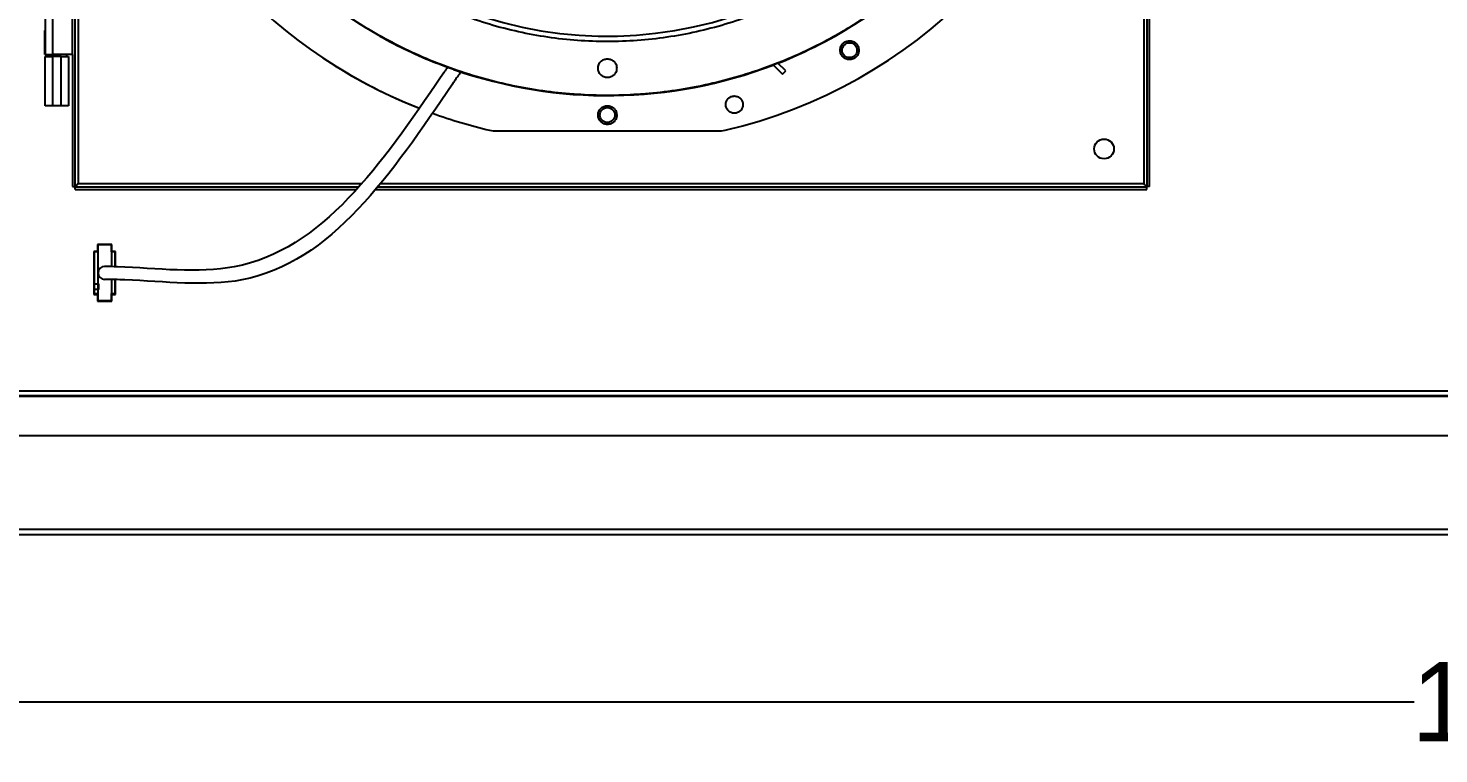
# Model space of a CAD drawing. Header units: inches. Extents: x 1229 to 1453, y -1023 to -720.
# Drawn here: x 1247.08 to 1282.63, y -833.57 to -815.28 of the extents above; entities that cross this region are included whole.
import ezdxf

# ---------------------------------------------------------------- set-up
doc = ezdxf.new("R2010")
doc.units = ezdxf.units.IN
doc.header["$MEASUREMENT"] = 0
doc.header["$PDSIZE"] = -1
doc.dimstyles.new('RAE Solutions', dxfattribs={"dimtxt": 2, "dimasz": 1.5, "dimexe": 0.5, "dimexo": 0.5, "dimgap": 0.5, "dimtad": 0, "dimtih": 1, "dimtoh": 1, "dimdec": 3, "dimrnd": 0.125, "dimzin": 1, "dimdsep": 46, "dimlunit": 5, "dimtxsty": 'Standard', "dimcen": 0.09, "dimadec": 0, "dimazin": 0, "dimtfac": 1, "dimtdec": 3, "dimtofl": 0, "dimtmove": 0, "dimatfit": 3, "dimfxl": 1, "dimtolj": 1, "dimtzin": 1, "dimarcsym": 0})

# ---------------------------------------------------------------- blocks, each defined once
blk = doc.blocks.new('*D260')
at = {"color": 0, "lineweight": -2, "transparency": 16777216}
for p, q in [((1228.678, -826.065), (1228.678, -832.754)), ((1339.669, -825.937), (1339.669, -832.754)), ((1230.178, -832.254), (1282.007, -832.254)), ((1338.169, -832.254), (1286.341, -832.254))]:
    blk.add_line(p, q, dxfattribs=at)
at = {"color": 0, "transparency": 16777216}
for points in [[(1230.178, -832.004), (1230.178, -832.504), (1228.678, -832.254)], [(1338.169, -832.004), (1338.169, -832.504), (1339.669, -832.254)]]:
    blk.add_solid(points, dxfattribs=at)
at = {"layer": 'Defpoints', "color": 0, "transparency": 16777216}
for p in [(1339.669, -825.437), (1228.678, -825.565), (1339.669, -832.254)]:
    blk.add_point(p, dxfattribs=at)
at = {"color": 0, "transparency": 16777216, "insert": (1284.174, -832.254), "char_height": 2, "attachment_point": 5}
blk.add_mtext('\\A1;111', dxfattribs=at)

msp = doc.modelspace()

# ---------------------------------------------------------------- linework, layer by layer
at = {"color": 18, "linetype": 'Continuous', "lineweight": 25, "true_color": 0x000000}
for p, q in [((1248.2536, -791.8687), (1248.2536, -819.2706)), ((1248.3366, -791.9447), (1248.3366, -819.1947)), ((1275.1906, -791.9447), (1275.1906, -819.1947)), ((1275.2736, -819.2706), (1275.2736, -791.8687)), ((1275.3366, -819.2706), (1275.3366, -791.8687)), ((1247.5031, -814.6997), (1247.5031, -815.3343)), ((1247.6906, -814.6997), (1247.6906, -815.9397)), ((1248.1906, -815.9397), (1248.1906, -814.6997)), ((1247.4931, -815.9397), (1247.4931, -815.3343)), ((1247.4931, -815.3343), (1247.5031, -815.3343)), ((1247.5031, -815.3343), (1247.5031, -815.9397)), ((1247.4931, -815.9397), (1247.5031, -815.9397)), ((1247.5026, -817.2297), (1247.5026, -815.9897)), ((1247.5026, -815.9897), (1247.6901, -815.9897)), ((1247.5031, -815.9397), (1247.6906, -815.9397)), ((1247.5496, -815.9397), (1247.5496, -815.9897)), ((1247.6901, -815.9897), (1247.6901, -817.2297)), ((1247.9091, -815.9897), (1247.6901, -815.9897)), ((1248.1906, -815.9397), (1247.6906, -815.9397)), ((1247.9091, -817.2297), (1247.9091, -815.9897)), ((1247.9091, -815.9897), (1248.0966, -815.9897)), ((1248.0496, -815.9897), (1248.0496, -815.9397)), ((1248.0966, -815.9897), (1248.0966, -817.2297)), ((1248.1906, -815.9397), (1248.1906, -819.2706)), ((1265.8513, -816.2031), (1266.0871, -816.4389)), ((1266.169, -816.3538), (1265.9716, -816.1564)), ((1266.0871, -816.4389), (1266.169, -816.3538)), ((1247.6901, -817.2297), (1247.5026, -817.2297)), ((1247.9091, -817.2297), (1247.6901, -817.2297)), ((1248.0966, -817.2297), (1247.9091, -817.2297)), ((1258.7059, -817.8487), (1258.7963, -817.8592)), ((1258.7963, -817.8592), (1264.5514, -817.8592)), ((1264.5514, -817.8592), (1264.6418, -817.8487)), ((1248.1906, -819.2706), (1248.2536, -819.2706)), ((1248.2607, -819.3407), (1248.2607, -819.2777)), ((1248.2607, -819.2777), (1255.4105, -819.2777)), ((1248.2607, -819.3407), (1255.3535, -819.3407)), ((1248.3366, -819.1947), (1255.4842, -819.1947)), ((1255.8331, -819.3407), (1275.2665, -819.3407)), ((1255.8862, -819.2777), (1275.2665, -819.2777)), ((1255.9552, -819.1947), (1275.1906, -819.1947)), ((1275.2665, -819.3407), (1275.2665, -819.2777)), ((1275.3366, -819.2706), (1275.2736, -819.2706)), ((1249.1821, -820.7262), (1248.8221, -820.7262)), ((1248.8221, -820.7262), (1248.8221, -820.9012)), ((1249.1721, -820.7262), (1248.8321, -820.7262)), ((1248.8321, -820.7262), (1248.8321, -820.9012)), ((1249.1721, -820.7362), (1248.8321, -820.7362)), ((1248.8321, -820.7362), (1248.8321, -820.9112)), ((1249.1721, -820.9012), (1249.1721, -820.7262)), ((1249.1721, -820.9112), (1249.1721, -820.7362)), ((1249.1821, -820.9012), (1249.1821, -820.7262)), ((1248.7271, -820.9012), (1248.7271, -821.9862)), ((1248.8221, -820.9012), (1248.7271, -820.9012)), ((1248.7371, -820.9012), (1248.7371, -821.7162)), ((1248.8321, -820.9012), (1248.7371, -820.9012)), ((1248.7371, -820.9112), (1248.7371, -821.9762)), ((1248.8321, -820.9112), (1248.7371, -820.9112)), ((1248.8321, -820.9112), (1248.8321, -821.9762)), ((1249.2671, -820.9012), (1249.1721, -820.9012)), ((1249.2671, -820.9112), (1249.1721, -820.9112)), ((1249.1721, -820.9112), (1249.1721, -821.2852)), ((1249.2771, -820.9012), (1249.1821, -820.9012)), ((1249.2671, -821.2885), (1249.2671, -820.9012)), ((1249.2671, -821.2885), (1249.2671, -820.9112)), ((1249.2671, -821.1501), (1249.2671, -821.2885)), ((1249.2771, -821.2889), (1249.2771, -820.9012)), ((1248.7371, -821.7162), (1248.8471, -821.7162)), ((1248.8471, -821.8662), (1248.7371, -821.8662)), ((1248.7371, -821.8662), (1248.7371, -821.9662)), ((1248.8471, -821.7162), (1248.8471, -821.8662)), ((1249.1721, -821.6099), (1249.1721, -821.9762)), ((1249.2671, -821.9662), (1249.2671, -821.6122)), ((1249.2671, -821.9762), (1249.2671, -821.6122)), ((1249.2771, -821.9862), (1249.2771, -821.6124)), ((1248.7271, -821.9862), (1248.8221, -821.9862)), ((1248.7371, -821.9662), (1248.8321, -821.9662)), ((1248.7371, -821.9762), (1248.8321, -821.9762)), ((1248.8221, -821.9862), (1248.8221, -822.1612)), ((1248.8221, -822.1612), (1249.1821, -822.1612)), ((1248.8321, -821.9662), (1248.8321, -822.1412)), ((1248.8321, -821.9762), (1248.8321, -822.1512)), ((1248.8321, -822.1412), (1249.1721, -822.1412)), ((1248.8321, -822.1512), (1249.1721, -822.1512)), ((1249.1721, -822.1412), (1249.1721, -821.9662)), ((1249.1721, -821.9662), (1249.2671, -821.9662)), ((1249.1721, -822.1512), (1249.1721, -821.9762)), ((1249.1721, -821.9762), (1249.2671, -821.9762)), ((1249.1821, -821.9862), (1249.2771, -821.9862)), ((1249.1821, -822.1612), (1249.1821, -821.9862)), ((1339.6194, -824.4265), (1228.7284, -824.4265)), ((1339.6194, -824.4265), (1228.7284, -824.4265)), ((1339.6194, -824.5595), (1228.7284, -824.5595)), ((1339.6194, -824.5595), (1228.7284, -824.5595)), ((1339.5623, -825.5515), (1228.7284, -825.5515)), ((1339.5623, -825.5515), (1228.7284, -825.5515)), ((1228.7854, -827.906), (1339.5623, -827.906)), ((1228.7854, -827.906), (1339.5623, -827.906)), ((1228.8614, -828.039), (1339.4864, -828.039)), ((1228.8614, -828.039), (1339.4864, -828.039))]:
    msp.add_line(p, q, dxfattribs=at)
at = {"color": 18, "true_color": 0x000000}
msp.add_line((1239.1739, -824.539), (1329.1739, -824.539), dxfattribs=at)
msp.add_line((1239.1739, -824.539), (1329.1739, -824.539), dxfattribs=at)
at = {"color": 18, "linetype": 'Continuous', "lineweight": 25, "true_color": 0x000000}
for centre, radius in [((1261.6739, -805.2608), 11.7126), ((1267.7762, -815.8304), 0.1875), ((1261.6739, -817.4655), 0.1875), ((1274.1906, -818.3197), 0.25)]:
    msp.add_circle(centre, radius, dxfattribs=at)
for centre, radius, start, end in [((1261.6739, -805.2608), 12.9331, 193.26667, 248.51312), ((1261.6739, -805.2608), 12.9331, 283.26667, 346.73333), ((1261.6739, -805.2608), 10.2157, 224.36307, 313.03719), ((1261.6739, -805.2608), 11.7147, 291.53134, 314.20264), ((1261.6739, -805.2608), 11.7147, 240.6662, 248.46866), ((1261.6739, -805.2608), 12.9331, 237.30348, 248.51312), ((1261.6739, -805.2608), 11.7147, 250.65335, 290.90006), ((1261.6739, -805.2608), 12.9331, 250.083, 256.73333), ((1249.0021, -821.4437), 0.1631, 90, 270)]:
    msp.add_arc(centre, radius, start, end, dxfattribs=at)
for points, knots in [([(1273.3834, -805.2608), (1273.3786, -805.5163), (1273.3689, -806.0272), (1273.2909, -806.7903), (1273.1667, -807.5468), (1272.9924, -808.2936), (1272.7699, -809.0274), (1272.4998, -809.745), (1272.1833, -810.4435), (1271.8218, -811.1197), (1271.4169, -811.7709), (1270.9703, -812.3942), (1270.4838, -812.9869), (1269.9597, -813.5466), (1269.4, -814.0708), (1268.8073, -814.5572), (1268.184, -815.0039), (1267.5328, -815.4088), (1266.8565, -815.7703), (1266.1581, -816.0867), (1265.4404, -816.3568), (1264.7067, -816.5794), (1263.9599, -816.7535), (1263.2033, -816.8784), (1262.4402, -816.9536), (1261.6739, -816.9787), (1260.9075, -816.9536), (1260.1444, -816.8784), (1259.3878, -816.7535), (1258.641, -816.5794), (1257.9073, -816.3568), (1257.1896, -816.0867), (1256.4912, -815.7702), (1255.8149, -815.4088), (1255.1637, -815.0039), (1254.5405, -814.5572), (1253.9477, -814.0708), (1253.3881, -813.5466), (1252.8639, -812.9869), (1252.3774, -812.3942), (1251.9308, -811.7709), (1251.5259, -811.1197), (1251.1644, -810.4435), (1250.8479, -809.745), (1250.5778, -809.0274), (1250.3553, -808.2936), (1250.181, -807.5468), (1250.0568, -806.7903), (1249.9788, -806.0272), (1249.9692, -805.5163), (1249.9643, -805.2608)], [0, 0, 0, 0, 0.0208333, 0.0416667, 0.0625, 0.0833333, 0.1041667, 0.125, 0.1458333, 0.1666667, 0.1875, 0.2083333, 0.2291667, 0.25, 0.2708333, 0.2916666, 0.3125, 0.3333333, 0.3541666, 0.375, 0.3958333, 0.4166666, 0.4375, 0.4583333, 0.4791667, 0.5, 0.5208333, 0.5416667, 0.5624999, 0.5833334, 0.6041667, 0.625, 0.6458333, 0.6666667, 0.6875, 0.7083334, 0.7291666, 0.75, 0.7708333, 0.7916666, 0.8125, 0.8333333, 0.8541667, 0.875, 0.8958333, 0.9166667, 0.9375, 0.9583333, 0.9791667, 1, 1, 1, 1]), ([(1268.5611, -812.9896), (1268.3701, -813.1527), (1267.988, -813.4791), (1267.3717, -813.9141), (1266.7278, -814.3062), (1266.0565, -814.6496), (1265.3621, -814.9435), (1264.6482, -815.1861), (1263.9185, -815.3761), (1263.1769, -815.5125), (1262.4274, -815.5947), (1261.6739, -815.6221), (1260.9203, -815.5947), (1260.1708, -815.5125), (1259.4292, -815.3761), (1258.6995, -815.1861), (1257.9856, -814.9435), (1257.2912, -814.6496), (1256.6199, -814.3062), (1255.976, -813.9141), (1255.3597, -813.4791), (1254.9776, -813.1527), (1254.7866, -812.9896)], [0, 0, 0, 0, 0.05000005, 0.10000004, 0.15000001, 0.19999991, 0.24999998, 0.30000002, 0.35, 0.4000001, 0.45000005, 0.50000015, 0.54999993, 0.59999988, 0.64999998, 0.69999996, 0.75000001, 0.80000007, 0.85000011, 0.90000008, 0.95000007, 1, 1, 1, 1]), ([(1267.54, -815.8304), (1267.5435, -815.7996), (1267.5506, -815.738), (1267.6047, -815.6596), (1267.6822, -815.607), (1267.7745, -815.5881), (1267.8673, -815.6057), (1267.946, -815.6578), (1268.0016, -815.7367), (1268.0088, -815.7992), (1268.0124, -815.8304)], [0, 0, 0, 0, 0.1245787, 0.2488747, 0.3733756, 0.4977489, 0.6221025, 0.7475163, 0.873759, 1, 1, 1, 1]), ([(1268.0124, -815.8304), (1268.0089, -815.8614), (1268.0017, -815.9235), (1267.9467, -816.0023), (1267.8681, -816.0548), (1267.7747, -816.0728), (1267.6816, -816.0536), (1267.6039, -816.0004), (1267.5503, -815.9219), (1267.5434, -815.8608), (1267.54, -815.8304)], [0, 0, 0, 0, 0.1254908, 0.2509653, 0.3764325, 0.5019057, 0.6273876, 0.7528822, 0.8772354, 1, 1, 1, 1]), ([(1261.4376, -816.2844), (1261.4412, -816.2535), (1261.4483, -816.1917), (1261.5029, -816.113), (1261.581, -816.0605), (1261.6739, -816.042), (1261.7667, -816.0605), (1261.8448, -816.113), (1261.8994, -816.1917), (1261.9065, -816.2535), (1261.9101, -816.2844)], [0, 0, 0, 0, 0.1249991, 0.2500007, 0.3749975, 0.4999969, 0.6250025, 0.7499993, 0.8750009, 1, 1, 1, 1]), ([(1257.9775, -816.3771), (1257.9492, -816.4188), (1257.9209, -816.4605), (1257.8926, -816.5023), (1257.8926, -816.5023), (1257.8926, -816.5023), (1257.8926, -816.5023), (1257.868, -816.5386), (1257.8434, -816.5749), (1257.8188, -816.6112), (1257.8021, -816.6358), (1257.7854, -816.6605), (1257.7688, -816.6851), (1256.24, -818.9414), (1254.09, -822.1148), (1250.3341, -821.6386), (1249.1696, -821.6091), (1248.9976, -821.6068)], [-0.3298403, -0.3298403, -0.3298403, -0.3298403, -0.195731, -0.195731, -0.195731, -0.195731, -0.195731, -0.195731, -0.079089, -0.079089, -0.079089, 0, 0, 0, 7.2472697, 10.1929424, 10.7060179, 10.7060179, 10.7060179, 10.7060179]), ([(1257.6443, -816.2584), (1257.6172, -816.2985), (1257.59, -816.3386), (1257.5628, -816.3787), (1257.5385, -816.4146), (1257.5142, -816.4505), (1257.4898, -816.4864), (1257.4889, -816.4878), (1257.4879, -816.4892), (1257.487, -816.4906), (1255.9885, -818.7011), (1253.8491, -821.7786), (1250.2117, -821.3174), (1249.1097, -821.283), (1249.0021, -821.2805)], [-0.1037755, -0.1037755, -0.1037755, -0.1037755, 0.0250348, 0.0250348, 0.0250348, 0.1403463, 0.1403463, 0.1403463, 0.1448443, 0.1448443, 0.1448443, 7.2472697, 10.1929424, 10.5128293, 10.5128293, 10.5128293, 10.5128293]), ([(1261.9101, -816.2844), (1261.9065, -816.3153), (1261.8994, -816.3772), (1261.8448, -816.4558), (1261.7667, -816.5083), (1261.6739, -816.5268), (1261.581, -816.5083), (1261.5029, -816.4558), (1261.4483, -816.3772), (1261.4412, -816.3153), (1261.4376, -816.2844)], [0, 0, 0, 0, 0.1249993, 0.250001, 0.374997, 0.5000031, 0.625003, 0.749999, 0.8750007, 1, 1, 1, 1]), ([(1261.4376, -817.4655), (1261.4413, -817.4343), (1261.4485, -817.3721), (1261.5035, -817.2936), (1261.5815, -817.2415), (1261.6739, -817.2232), (1261.7662, -817.2415), (1261.8442, -817.2936), (1261.8992, -817.3721), (1261.9065, -817.4343), (1261.9101, -817.4655)], [0, 0, 0, 0, 0.1262511, 0.2513295, 0.3756274, 0.4999969, 0.6243726, 0.7486705, 0.8737489, 1, 1, 1, 1]), ([(1264.6569, -817.2018), (1264.6602, -817.1733), (1264.6667, -817.1166), (1264.7167, -817.0447), (1264.788, -816.9967), (1264.8726, -816.9797), (1264.9575, -816.9961), (1265.0293, -817.0438), (1265.08, -817.116), (1265.0866, -817.1732), (1265.09, -817.2018)], [0, 0, 0, 0, 0.1255135, 0.2499867, 0.3743935, 0.4988922, 0.6232597, 0.7479394, 0.8738314, 1, 1, 1, 1]), ([(1265.09, -817.2018), (1265.0867, -817.2302), (1265.0802, -817.287), (1265.0299, -817.3591), (1264.9581, -817.4072), (1264.8728, -817.424), (1264.7875, -817.4067), (1264.716, -817.3582), (1264.6665, -817.2861), (1264.6601, -817.2298), (1264.6569, -817.2018)], [0, 0, 0, 0, 0.1252412, 0.2504823, 0.3757092, 0.5009322, 0.6261603, 0.7514072, 0.8764868, 1, 1, 1, 1]), ([(1261.9101, -817.4655), (1261.9066, -817.4963), (1261.8995, -817.5581), (1261.845, -817.6367), (1261.7668, -817.6894), (1261.6739, -817.7079), (1261.5809, -817.6894), (1261.5027, -817.6367), (1261.4482, -817.5581), (1261.4412, -817.4963), (1261.4376, -817.4655)], [0, 0, 0, 0, 0.1245351, 0.2497058, 0.3748572, 0.5000031, 0.6251428, 0.7502942, 0.8754649, 1, 1, 1, 1]), ([(1248.3366, -819.1947), (1248.3244, -819.2063), (1248.3045, -819.2253), (1248.2834, -819.2468), (1248.2705, -819.2573), (1248.2618, -819.2633), (1248.255, -819.2679), (1248.2541, -819.2697), (1248.2536, -819.2706)], [0, 0, 0, 0, 0.3258872, 0.532605, 0.6334719, 0.7438525, 0.8655852, 1, 1, 1, 1]), ([(1248.2607, -819.2777), (1248.2613, -819.277), (1248.2625, -819.2756), (1248.27, -819.265), (1248.2844, -819.248), (1248.3079, -819.2243), (1248.3268, -819.2048), (1248.3366, -819.1947)], [0, 0, 0, 0, 0.1567996, 0.3135501, 0.4731286, 0.7271257, 1, 1, 1, 1]), ([(1275.2736, -819.2706), (1275.2731, -819.2697), (1275.2722, -819.268), (1275.2654, -819.2633), (1275.2568, -819.2574), (1275.2438, -819.2468), (1275.2227, -819.2253), (1275.2028, -819.2063), (1275.1906, -819.1947)], [0, 0, 0, 0, 0.1341537, 0.2556433, 0.3658237, 0.4665063, 0.674499, 1, 1, 1, 1]), ([(1275.1906, -819.1947), (1275.2028, -819.2074), (1275.2222, -819.2278), (1275.2462, -819.2514), (1275.2579, -819.2674), (1275.2638, -819.2763), (1275.2657, -819.2773), (1275.2665, -819.2777)], [0, 0, 0, 0, 0.3419603, 0.5458778, 0.7126603, 0.879217, 1, 1, 1, 1])]:
    msp.add_open_spline(points, degree=3, knots=knots, dxfattribs=at)

# ---------------------------------------------------------------- dimensions: what is measured, and where the dimension line sits
at = {"color": 18, "true_color": 0x000000}
dim = msp.add_linear_dim(base=(1339.6694, -832.2543), p1=(1228.6784, -825.5645), p2=(1339.6694, -825.4373), dimstyle='RAE Solutions', dxfattribs=at)
dim.commit()
dim.dimension.update_dxf_attribs({"geometry": '*D260', "text_midpoint": (1284.1739, -832.2543)})

doc.saveas('drawing.dxf')
